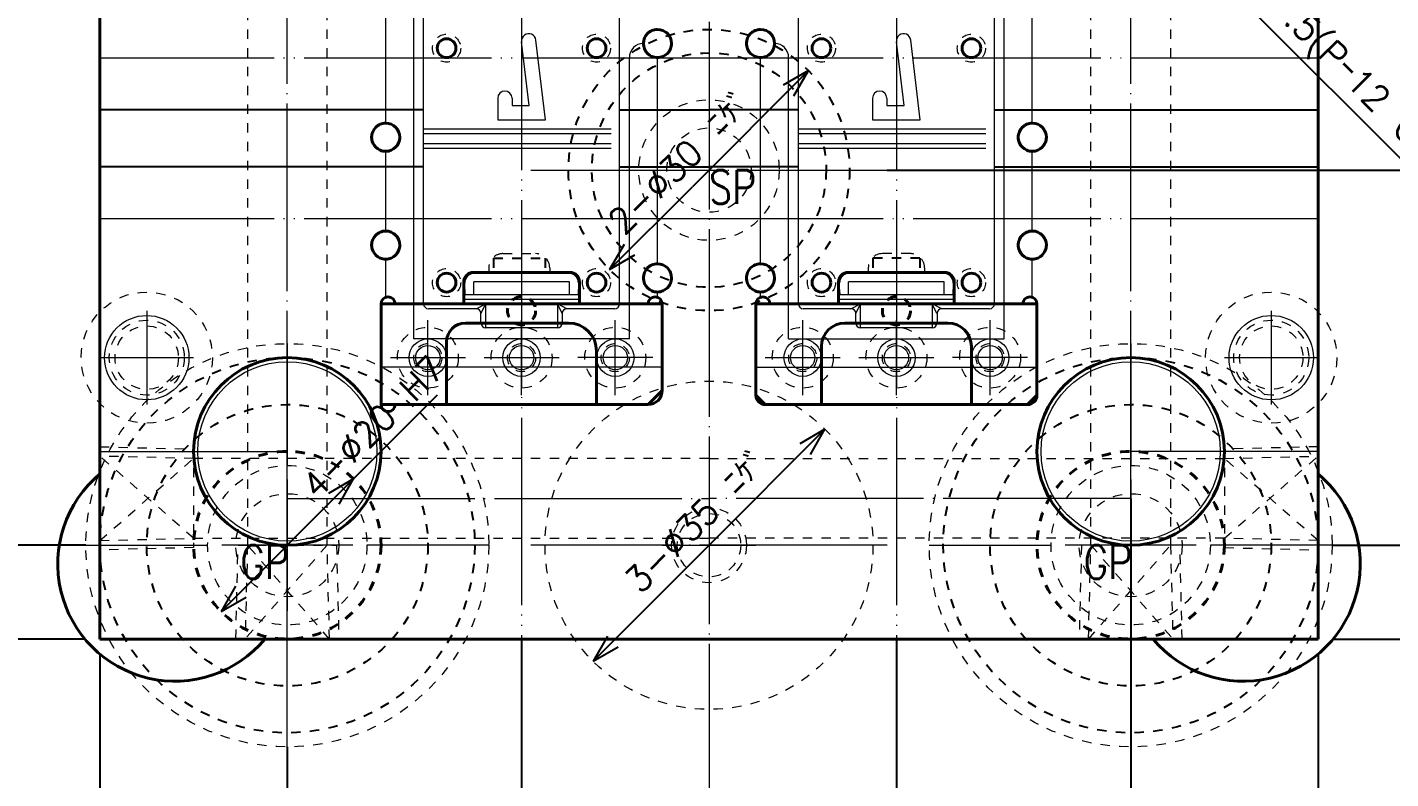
# Model space of a CAD drawing. Extents: x -178 to 604, y -587 to 345.
# Drawn here: x -72.8 to 72.8, y -124.9 to -44.8 of the extents above; entities that cross this region are included whole.
import ezdxf

# ---------------------------------------------------------------- set-up
doc = ezdxf.new("R2010")
doc.units = 0
doc.header["$MEASUREMENT"] = 0
for name, pattern in [('BORDER', [22, 20, -1, 0, -1]), ('DIVIDE', [23, 20, -1, 0, -1, 0, -1]), ('PHANTOM', [35, 30, -1, 1, -1, 1, -1]), ('STITCH', [2, 1, -1])]:
    doc.linetypes.add(name, pattern=pattern)
for name, color, linetype in [('1', 7, 'Continuous'), ('11', 7, 'Continuous'), ('12', 7, 'Continuous'), ('15', 7, 'Continuous'), ('25', 7, 'Continuous'), ('3', 7, 'Continuous'), ('4', 7, 'Continuous'), ('5', 7, 'Continuous'), ('7', 7, 'Continuous'), ('寸法線', 7, 'Continuous')]:
    doc.layers.add(name, color=color, linetype=linetype)
doc.styles.get("Standard").update_dxf_attribs({"font": 'txt', "bigfont": 'extfont'})
doc.dimstyles.new('VELDIM0', dxfattribs={"dimtxt": 2.69875, "dimasz": 3.000166, "dimexe": 0.5, "dimexo": 0.0625, "dimgap": 0.09, "dimtad": 0, "dimdec": 3, "dimdsep": 46, "dimtxsty": 'Standard', "dimcen": 0.09, "dimdle": 3, "dimadec": 0, "dimazin": 0, "dimtfac": 1, "dimtdec": 4, "dimtofl": 0, "dimtmove": 0, "dimatfit": 3, "dimfxl": 1, "dimtolj": 1, "dimtzin": 0, "dimarcsym": 0})
doc.dimstyles.new('VELDIM1', dxfattribs={"dimtxt": 2.69875, "dimasz": 3.000166, "dimexe": 0.5, "dimexo": 0.0625, "dimgap": 0.09, "dimtad": 0, "dimdec": 3, "dimdsep": 46, "dimtxsty": 'Standard', "dimcen": 0.09, "dimdle": 2, "dimadec": 0, "dimazin": 0, "dimtfac": 1, "dimtdec": 4, "dimtofl": 0, "dimtmove": 0, "dimatfit": 3, "dimfxl": 1, "dimtolj": 1, "dimtzin": 0, "dimarcsym": 0})
doc.dimstyles.new('VELDIM2', dxfattribs={"dimtxt": 2.69875, "dimasz": 3.000166, "dimexe": 1.25, "dimexo": 0.0625, "dimgap": 0.09, "dimtad": 0, "dimdec": 3, "dimdsep": 46, "dimtxsty": 'Standard', "dimcen": 0.09, "dimdle": 5, "dimadec": 0, "dimazin": 0, "dimtfac": 1, "dimtdec": 4, "dimtofl": 0, "dimtmove": 0, "dimatfit": 3, "dimfxl": 1, "dimtolj": 1, "dimtzin": 0, "dimarcsym": 0})

# ---------------------------------------------------------------- blocks, each defined once
blk = doc.blocks.new('*D244')
at = {"color": 0}
for p, q in [((12.37, -87.63), (0, -100)), ((12.37, -87.63), (9.68, -89.18)), ((10.82, -90.32), (12.37, -87.63)), ((-12.37, -112.37), (0, -100)), ((-10.82, -109.68), (-12.37, -112.37)), ((-12.37, -112.37), (-9.68, -110.82))]:
    blk.add_line(p, q, dxfattribs=at)
blk.add_text('3-%%c35 ﾆｹﾞ', height=2.6987, rotation=45, dxfattribs=at).set_placement((-7.33, -105.29))
blk = doc.blocks.new('CLUMP143')
at = {"layer": '11', "color": 5, "linetype": 'PHANTOM', "lineweight": 5}
for p, q in [((0, -95), (0, -105)), ((-5, -100), (5, -100))]:
    blk.add_line(p, q, dxfattribs=at)
at = {"layer": '11', "linetype": 'STITCH', "lineweight": 13}
blk.add_circle((0, -100), 4, dxfattribs=at)
at = {"layer": '11', "color": 5, "linetype": 'STITCH', "lineweight": 5}
blk.add_circle((0, -100), 3.38, dxfattribs=at)
blk = doc.blocks.new('CLUMP150')
at = {"layer": '11', "color": 5, "linetype": 'PHANTOM', "lineweight": 5}
for p, q in [((-20, -83), (-20, -77)), ((-23, -80), (-17, -80))]:
    blk.add_line(p, q, dxfattribs=at)
at = {"layer": '11', "color": 1, "linetype": 'STITCH', "lineweight": 13}
blk.add_circle((-20, -80), 1.5, dxfattribs=at)
at = {"layer": '11', "color": 5, "lineweight": 5}
blk.add_circle((-20, -80), 1.3, dxfattribs=at)
blk = doc.blocks.new('CLUMP151')
at = {"layer": '11', "color": 5, "linetype": 'PHANTOM', "lineweight": 5}
for p, q in [((-30, -83), (-30, -77)), ((-33, -80), (-27, -80))]:
    blk.add_line(p, q, dxfattribs=at)
at = {"layer": '11', "color": 1, "linetype": 'STITCH', "lineweight": 13}
blk.add_circle((-30, -80), 1.5, dxfattribs=at)
at = {"layer": '11', "color": 5, "lineweight": 5}
blk.add_circle((-30, -80), 1.3, dxfattribs=at)
blk = doc.blocks.new('CLUMP152')
at = {"layer": '11', "color": 5, "linetype": 'PHANTOM', "lineweight": 5}
for p, q in [((-10, -83), (-10, -77)), ((-7, -80), (-13, -80))]:
    blk.add_line(p, q, dxfattribs=at)
at = {"layer": '11', "color": 1, "linetype": 'STITCH', "lineweight": 13}
blk.add_circle((-10, -80), 1.5, dxfattribs=at)
at = {"layer": '11', "color": 5, "lineweight": 5}
blk.add_circle((-10, -80), 1.3, dxfattribs=at)
blk = doc.blocks.new('CLUMP153')
at = {"layer": '11', "color": 5, "linetype": 'PHANTOM', "lineweight": 5}
for p, q in [((-20, -84), (-20, -76)), ((-24, -80), (-16, -80))]:
    blk.add_line(p, q, dxfattribs=at)
at = {"layer": '11', "linetype": 'STITCH', "lineweight": 5}
blk.add_circle((-20, -80), 3.25, dxfattribs=at)
at = {"layer": '11', "color": 1, "lineweight": 13}
blk.add_circle((-20, -80), 2, dxfattribs=at)
blk = doc.blocks.new('CLUMP154')
at = {"layer": '11', "color": 5, "linetype": 'PHANTOM', "lineweight": 5}
for p, q in [((-30, -84), (-30, -76)), ((-34, -80), (-26, -80))]:
    blk.add_line(p, q, dxfattribs=at)
at = {"layer": '11', "linetype": 'STITCH', "lineweight": 5}
blk.add_circle((-30, -80), 3.25, dxfattribs=at)
at = {"layer": '11', "color": 1, "lineweight": 13}
blk.add_circle((-30, -80), 2, dxfattribs=at)
blk = doc.blocks.new('CLUMP155')
at = {"layer": '11', "color": 5, "linetype": 'PHANTOM', "lineweight": 5}
for p, q in [((-10, -84), (-10, -76)), ((-6, -80), (-14, -80))]:
    blk.add_line(p, q, dxfattribs=at)
at = {"layer": '11', "linetype": 'STITCH', "lineweight": 5}
blk.add_circle((-10, -80), 3.25, dxfattribs=at)
at = {"layer": '11', "color": 1, "lineweight": 13}
blk.add_circle((-10, -80), 2, dxfattribs=at)
blk = doc.blocks.new('*D258')
at = {"color": 0}
for p, q in [((-37.93, -92.93), (-28.98, -83.98)), ((-37.93, -92.93), (-52.07, -107.07)), ((-37.93, -92.93), (-40.62, -94.48)), ((-39.48, -95.62), (-37.93, -92.93)), ((-50.52, -104.38), (-52.07, -107.07)), ((-52.07, -107.07), (-49.38, -105.52))]:
    blk.add_line(p, q, dxfattribs=at)
blk.add_text('4-%%c20 H7', height=2.699, rotation=45, dxfattribs=at).set_placement((-41.8, -95.23))
blk = doc.blocks.new('CLUMP157')
at = {"layer": '12', "linetype": 'STITCH', "lineweight": 13}
for p, q in [((39.75, -100), (39.5, -110)), ((50.25, -100), (39.75, -100)), ((40.5, -110), (49.25, -100)), ((40.5, -110), (40.75, -100)), ((40.75, -100), (49.5, -110)), ((49.25, -100), (49.5, -110)), ((50.5, -110), (50.25, -100)), ((39.5, -110), (40.5, -110)), ((49.5, -110), (50.5, -110))]:
    blk.add_line(p, q, dxfattribs=at)
blk = doc.blocks.new('CLUMP156')
at = {"layer": '12', "linetype": 'STITCH', "lineweight": 13}
blk.add_blockref('CLUMP157', (0, 0), dxfattribs=at)
blk = doc.blocks.new('CLUMP158')
at = {"layer": '11', "color": 5, "linetype": 'PHANTOM', "lineweight": 5}
for p, q in [((20, -84), (20, -76)), ((16, -80), (24, -80))]:
    blk.add_line(p, q, dxfattribs=at)
at = {"layer": '11', "linetype": 'STITCH', "lineweight": 5}
blk.add_circle((20, -80), 3.25, dxfattribs=at)
at = {"layer": '11', "color": 1, "lineweight": 13}
blk.add_circle((20, -80), 2, dxfattribs=at)
blk = doc.blocks.new('CLUMP159')
at = {"layer": '11', "color": 5, "linetype": 'PHANTOM', "lineweight": 5}
for p, q in [((10, -84), (10, -76)), ((6, -80), (14, -80))]:
    blk.add_line(p, q, dxfattribs=at)
at = {"layer": '11', "linetype": 'STITCH', "lineweight": 5}
blk.add_circle((10, -80), 3.25, dxfattribs=at)
at = {"layer": '11', "color": 1, "lineweight": 13}
blk.add_circle((10, -80), 2, dxfattribs=at)
blk = doc.blocks.new('CLUMP160')
at = {"layer": '11', "color": 5, "linetype": 'PHANTOM', "lineweight": 5}
for p, q in [((30, -84), (30, -76)), ((34, -80), (26, -80))]:
    blk.add_line(p, q, dxfattribs=at)
at = {"layer": '11', "linetype": 'STITCH', "lineweight": 5}
blk.add_circle((30, -80), 3.25, dxfattribs=at)
at = {"layer": '11', "color": 1, "lineweight": 13}
blk.add_circle((30, -80), 2, dxfattribs=at)
blk = doc.blocks.new('CLUMP161')
at = {"layer": '11', "color": 5, "linetype": 'PHANTOM', "lineweight": 5}
for p, q in [((20, -83), (20, -77)), ((17, -80), (23, -80))]:
    blk.add_line(p, q, dxfattribs=at)
at = {"layer": '11', "color": 1, "linetype": 'STITCH', "lineweight": 13}
blk.add_circle((20, -80), 1.5, dxfattribs=at)
at = {"layer": '11', "color": 5, "lineweight": 5}
blk.add_circle((20, -80), 1.3, dxfattribs=at)
blk = doc.blocks.new('CLUMP162')
at = {"layer": '11', "color": 5, "linetype": 'PHANTOM', "lineweight": 5}
for p, q in [((10, -83), (10, -77)), ((7, -80), (13, -80))]:
    blk.add_line(p, q, dxfattribs=at)
at = {"layer": '11', "color": 1, "linetype": 'STITCH', "lineweight": 13}
blk.add_circle((10, -80), 1.5, dxfattribs=at)
at = {"layer": '11', "color": 5, "lineweight": 5}
blk.add_circle((10, -80), 1.3, dxfattribs=at)
blk = doc.blocks.new('CLUMP163')
at = {"layer": '11', "color": 5, "linetype": 'PHANTOM', "lineweight": 5}
for p, q in [((30, -83), (30, -77)), ((33, -80), (27, -80))]:
    blk.add_line(p, q, dxfattribs=at)
at = {"layer": '11', "color": 1, "linetype": 'STITCH', "lineweight": 13}
blk.add_circle((30, -80), 1.5, dxfattribs=at)
at = {"layer": '11', "color": 5, "lineweight": 5}
blk.add_circle((30, -80), 1.3, dxfattribs=at)
blk = doc.blocks.new('CLUMP278')
at = {"layer": '11', "linetype": 'STITCH', "lineweight": 5}
blk.add_circle((0, -60), 7.5, dxfattribs=at)
at = {"layer": '11', "linetype": 'STITCH', "lineweight": 13}
blk.add_circle((0, -60), 4.5, dxfattribs=at)
blk = doc.blocks.new('*D504')
at = {"color": 0}
for p, q in [((10.61, -49.39), (-1.77, -61.77)), ((10.61, -49.39), (7.92, -50.95)), ((9.05, -52.08), (10.61, -49.39)), ((-10.61, -70.61), (-1.77, -61.77)), ((-9.05, -67.92), (-10.61, -70.61)), ((-10.61, -70.61), (-7.92, -69.05))]:
    blk.add_line(p, q, dxfattribs=at)
blk.add_text('2-%%c30 ﾆｹﾞ', height=2.6987, rotation=45, dxfattribs=at).set_placement((-9.1, -67.06))
blk = doc.blocks.new('*D505')
at = {"color": 0}
for p, q in [((66.5, -100), (87.67, -100)), ((87.67, -100), (108.83, -100)), ((108.83, -100), (128.41, -100))]:
    blk.add_line(p, q, dxfattribs=at)
blk.add_text('100', height=2.699, dxfattribs=at).set_placement((130, -101.11))
blk = doc.blocks.new('*D506')
at = {"color": 0}
for p, q in [((66.6, -110), (87.74, -110)), ((87.74, -110), (108.87, -110)), ((108.87, -110), (128.41, -110))]:
    blk.add_line(p, q, dxfattribs=at)
blk.add_text('110', height=2.699, dxfattribs=at).set_placement((130, -109.72))
blk = doc.blocks.new('CLUMP279')
at = {"layer": '7', "lineweight": 13}
for p, q in [((-31.5, -26.5), (-20, -26.5)), ((31.5, -26.5), (20, -26.5)), ((-34.5, -55), (-34.5, -29.5)), ((-31.5, -74.27), (-31.5, -29.5)), ((-31.5, -29.5), (-20, -29.5)), ((31.5, -29.5), (20, -29.5)), ((31.5, -74.27), (31.5, -29.5)), ((34.5, -55), (34.5, -29.5)), ((-8.5, -74.27), (-8.5, -48)), ((-5.5, -70), (-5.5, -48)), ((5.5, -70), (5.5, -48)), ((8.5, -74.27), (8.5, -48)), ((-34.5, -66.5), (-34.5, -58)), ((34.5, -66.5), (34.5, -58)), ((-34.5, -73.56), (-34.5, -69.5)), ((34.5, -73.56), (34.5, -69.5)), ((-5.5, -73.56), (-5.5, -73)), ((5.5, -73.56), (5.5, -73)), ((-31.5, -78), (-31.5, -74.27)), ((-8.5, -78), (-8.5, -74.27)), ((8.5, -78), (8.5, -74.27)), ((31.5, -78), (31.5, -74.27)), ((-8.5, -78), (-31.5, -78)), ((8.5, -78), (31.5, -78)), ((-5, -81), (-35, -81)), ((5, -81), (35, -81))]:
    blk.add_line(p, q, dxfattribs=at)
for centre, radius, start, end in [((-31.5, -29.5), 3, 90, 180), ((-20, -28), 1.5, 270, 90), ((20, -28), 1.5, 90, 270), ((31.5, -29.5), 3, 0, 90), ((-7, -48), 1.5, 90, 180), ((7, -48), 1.5, 360, 90)]:
    blk.add_arc(centre, radius, start, end, dxfattribs=at)
blk = doc.blocks.new('*D511')
at = {"color": 0}
for p, q in [((-108.87, -110), (-128.41, -110)), ((-87.74, -110), (-108.87, -110)), ((-66.6, -110), (-87.74, -110))]:
    blk.add_line(p, q, dxfattribs=at)
blk.add_text('110', height=2.699, dxfattribs=at).set_placement((-143.27, -109.72))
blk = doc.blocks.new('*D512')
at = {"color": 0}
for p, q in [((-108.83, -100), (-128.41, -100)), ((-87.67, -100), (-108.83, -100)), ((-66.5, -100), (-87.67, -100))]:
    blk.add_line(p, q, dxfattribs=at)
blk.add_text('100', height=2.699, dxfattribs=at).set_placement((-134.82, -101.11))
blk = doc.blocks.new('*D517')
at = {"color": 0}
for p, q in [((-45, -121.5), (-45, -141)), ((-45, -141), (-45, -160.5)), ((-45, -160.5), (-45, -178.41))]:
    blk.add_line(p, q, dxfattribs=at)
blk.add_text('45', height=2.699, rotation=90, dxfattribs=at).set_placement((-43.89, -183.07))
blk = doc.blocks.new('CLUMP318')
at = {"layer": '11', "color": 5, "linetype": 'PHANTOM', "lineweight": 5}
for p, q in [((45, -93), (45, -107)), ((52, -100), (38, -100))]:
    blk.add_line(p, q, dxfattribs=at)
at = {"layer": '11', "linetype": 'STITCH', "lineweight": 5}
blk.add_circle((45, -100), 8.5, dxfattribs=at)
at = {"layer": '11', "linetype": 'STITCH', "lineweight": 13}
blk.add_circle((45, -100), 5.5, dxfattribs=at)
blk = doc.blocks.new('*D595')
at = {"color": 0}
for p, q in [((19, -60), (56, -60)), ((56, -60), (93, -60)), ((93, -60), (128.41, -60))]:
    blk.add_line(p, q, dxfattribs=at)
blk.add_text('60', height=2.699, dxfattribs=at).set_placement((130, -61.11))
blk = doc.blocks.new('*D608')
at = {"color": 0}
for p, q in [((50.83, -35.83), (76.82, -61.82)), ((53.52, -37.39), (50.83, -35.83)), ((50.83, -35.83), (52.39, -38.52))]:
    blk.add_line(p, q, dxfattribs=at)
blk.add_text('4-%%c16.5(Pｰ12 Oﾘﾝｸﾞ)', height=2.6987, rotation=315, dxfattribs=at).set_placement((52.56, -35.52))
blk = doc.blocks.new('CLUMP328')
at = {"layer": '11', "color": 5, "linetype": 'PHANTOM', "lineweight": 5}
for p, q in [((60, -75), (60, -85)), ((55, -80), (65, -80))]:
    blk.add_line(p, q, dxfattribs=at)
at = {"layer": '11', "linetype": 'STITCH', "lineweight": 13}
blk.add_circle((60, -80), 4, dxfattribs=at)
at = {"layer": '11', "color": 5, "linetype": 'STITCH', "lineweight": 5}
blk.add_circle((60, -80), 3.38, dxfattribs=at)
blk = doc.blocks.new('CLUMP329')
at = {"layer": '11', "linetype": 'STITCH', "lineweight": 5}
blk.add_circle((60, -80), 7, dxfattribs=at)
at = {"layer": '11', "lineweight": 13}
blk.add_circle((60, -80), 4.5, dxfattribs=at)
blk = doc.blocks.new('CLUMP331')
at = {"layer": '12', "linetype": 'STITCH', "lineweight": 13}
for p, q in [((65, -89.5), (55, -89.75)), ((55, -89.75), (55, -100.25)), ((65, -90.5), (65, -89.5)), ((55, -99.25), (65, -90.5)), ((55, -90.75), (65, -90.5)), ((65, -99.5), (55, -90.75)), ((65, -99.5), (55, -99.25)), ((55, -100.25), (65, -100.5)), ((65, -100.5), (65, -99.5))]:
    blk.add_line(p, q, dxfattribs=at)
blk = doc.blocks.new('CLUMP330')
at = {"layer": '12', "linetype": 'STITCH', "lineweight": 13}
blk.add_blockref('CLUMP331', (0, 0), dxfattribs=at)
blk = doc.blocks.new('CLUMP367')
at = {"layer": '4', "color": 4, "linetype": 'DIVIDE', "lineweight": 5}
for p, q in [((-24.33, 76.31), (-15.66, 76.31)), ((-23.82, 74.27), (-23.82, 76.82)), ((-16.17, 76.82), (-16.17, 74.27)), ((15.67, 76.31), (24.34, 76.31)), ((16.18, 74.27), (16.18, 76.82)), ((23.83, 76.82), (23.83, 74.27)), ((-30.45, 74.27), (-23.82, 74.27)), ((-24.84, 74.78), (-23.82, 74.27)), ((-24.33, 75.29), (-23.82, 74.27)), ((-15.66, 75.29), (-16.17, 74.27)), ((-15.15, 74.78), (-16.17, 74.27)), ((-16.17, 74.27), (-9.54, 74.27)), ((9.54, 74.27), (16.18, 74.27)), ((15.16, 74.78), (16.18, 74.27)), ((15.67, 75.29), (16.18, 74.27)), ((24.34, 75.29), (23.83, 74.27)), ((24.85, 74.78), (23.83, 74.27)), ((23.83, 74.27), (30.45, 74.27)), ((-13.83, 73.76), (-26.17, 73.76)), ((26.17, 73.76), (13.83, 73.76)), ((-26.17, 71.92), (-26.06, 72.03)), ((-13.94, 72.03), (-13.83, 71.92)), ((13.83, 71.92), (13.94, 72.03)), ((26.06, 72.03), (26.17, 71.92)), ((-25.15, 70.91), (-25.05, 71.01)), ((-14.95, 71.01), (-14.85, 70.91)), ((14.85, 70.91), (14.95, 71.01)), ((25.05, 71.01), (25.15, 70.91)), ((-9.54, 57.66), (-30.45, 57.66)), ((-9.54, 57.15), (-30.45, 57.15)), ((30.45, 57.66), (9.54, 57.66)), ((30.45, 57.15), (9.54, 57.15)), ((-9.54, 56.1), (-30.45, 56.1)), ((-9.54, 55.59), (-30.45, 55.59)), ((30.45, 56.1), (9.54, 56.1)), ((30.45, 55.59), (9.54, 55.59)), ((-9.54, 43.57), (-30.45, 43.57)), ((-14.34, 42.24), (-25.66, 42.24)), ((30.45, 43.57), (9.54, 43.57)), ((25.66, 42.24), (14.34, 42.24)), ((-29.97, 30.82), (-29.97, 42.06)), ((-29.97, 42.06), (-26.53, 42.06)), ((-28.95, 32.24), (-28.95, 41.04)), ((-28.95, 41.04), (-26.53, 41.04)), ((-13.47, 42.06), (-10.03, 42.06)), ((-13.47, 41.04), (-11.05, 41.04)), ((10.03, 30.82), (10.03, 42.06)), ((10.03, 42.06), (13.47, 42.06)), ((11.05, 32.24), (11.05, 41.04)), ((11.05, 41.04), (13.47, 41.04)), ((26.53, 42.06), (29.97, 42.06)), ((26.53, 41.04), (28.95, 41.04)), ((-25.66, 39.32), (-26.53, 39.32)), ((-13.47, 39.32), (-14.34, 39.32)), ((14.34, 39.32), (13.47, 39.32)), ((26.53, 39.32), (25.66, 39.32)), ((-24.69, 37.97), (-26.53, 37.97)), ((-13.47, 37.97), (-15.31, 37.97)), ((15.31, 37.97), (13.47, 37.97)), ((26.53, 37.97), (24.69, 37.97)), ((-26.12, 37.53), (-26.12, 37.59)), ((-13.88, 37.53), (-13.88, 37.59)), ((13.88, 37.53), (13.88, 37.59)), ((26.12, 37.53), (26.12, 37.59)), ((-13.47, 35.76), (-26.53, 35.76)), ((-26.12, 36.13), (-26.12, 36.2)), ((-16.19, 35.95), (-23.81, 35.95)), ((-13.88, 36.13), (-13.88, 36.2)), ((26.53, 35.76), (13.47, 35.76)), ((13.88, 36.13), (13.88, 36.2)), ((23.81, 35.95), (16.19, 35.95)), ((26.12, 36.13), (26.12, 36.2)), ((-13.47, 34.4), (-26.53, 34.4)), ((-24.08, 33.37), (-24.07, 33.57)), ((-24.07, 33.57), (-24.06, 33.63)), ((-24.06, 33.63), (-24.05, 33.7)), ((-24.05, 33.74), (-24.04, 33.75)), ((-24.05, 33.73), (-24.05, 33.74)), ((-24.05, 33.7), (-24.05, 33.73)), ((-23.67, 34.37), (-23.66, 34.38)), ((-23.66, 34.38), (-23.63, 34.38)), ((-23.63, 34.38), (-23.62, 34.39)), ((-23.62, 34.39), (-23.57, 34.39)), ((26.53, 34.4), (13.47, 34.4)), ((15.92, 33.37), (15.93, 33.57)), ((15.93, 33.57), (15.94, 33.63)), ((15.94, 33.63), (15.95, 33.7)), ((15.95, 33.74), (15.96, 33.75)), ((15.95, 33.73), (15.95, 33.74)), ((15.95, 33.7), (15.95, 33.73)), ((16.33, 34.37), (16.34, 34.38)), ((16.34, 34.38), (16.37, 34.38)), ((16.37, 34.38), (16.38, 34.39)), ((16.38, 34.39), (16.43, 34.39)), ((-26.54, 32.33), (-28.95, 32.33)), ((-24.59, 33.37), (-24.08, 33.37)), ((-24.08, 33.37), (-24.08, 30.82)), ((-15.41, 33.37), (-24.08, 33.37)), ((-15.92, 30.82), (-15.92, 33.37)), ((-11.05, 32.33), (-13.46, 32.33)), ((13.46, 32.33), (11.05, 32.33)), ((15.41, 33.37), (15.92, 33.37)), ((24.59, 33.37), (15.92, 33.37)), ((15.92, 33.37), (15.92, 30.82)), ((24.08, 30.82), (24.08, 33.37)), ((28.95, 32.33), (26.54, 32.33)), ((-24.08, -30.82), (-24.08, -33.37)), ((-15.92, -33.37), (-15.92, -30.82)), ((-10.03, -30.82), (-10.03, -42.06)), ((15.92, -30.82), (15.92, -33.37)), ((24.08, -33.37), (24.08, -30.82)), ((29.97, -30.82), (29.97, -42.06)), ((-28.95, -32.33), (-26.54, -32.33)), ((-24.59, -33.37), (-15.92, -33.37)), ((-15.92, -33.37), (-15.93, -33.57)), ((-15.41, -33.37), (-15.92, -33.37)), ((-13.46, -32.33), (-11.05, -32.33)), ((-11.05, -32.24), (-11.05, -41.04)), ((11.05, -32.33), (13.46, -32.33)), ((15.41, -33.37), (24.08, -33.37)), ((24.08, -33.37), (24.07, -33.57)), ((24.59, -33.37), (24.08, -33.37)), ((26.54, -32.33), (28.95, -32.33)), ((28.95, -32.24), (28.95, -41.04)), ((-26.53, -34.4), (-13.47, -34.4)), ((-16.38, -34.39), (-16.43, -34.39)), ((-16.37, -34.38), (-16.38, -34.39)), ((-16.34, -34.38), (-16.37, -34.38)), ((-16.33, -34.37), (-16.34, -34.38)), ((-15.95, -33.74), (-15.96, -33.75)), ((-15.94, -33.63), (-15.95, -33.7)), ((-15.95, -33.7), (-15.95, -33.73)), ((-15.95, -33.73), (-15.95, -33.74)), ((-15.93, -33.57), (-15.94, -33.63)), ((13.47, -34.4), (26.53, -34.4)), ((23.62, -34.39), (23.57, -34.39)), ((23.63, -34.38), (23.62, -34.39)), ((23.66, -34.38), (23.63, -34.38)), ((23.67, -34.37), (23.66, -34.38)), ((24.05, -33.74), (24.04, -33.75)), ((24.06, -33.63), (24.05, -33.7)), ((24.05, -33.7), (24.05, -33.73)), ((24.05, -33.73), (24.05, -33.74)), ((24.07, -33.57), (24.06, -33.63)), ((-26.53, -35.76), (-13.47, -35.76)), ((-26.12, -36.13), (-26.12, -36.2)), ((-23.81, -35.95), (-16.19, -35.95)), ((-13.88, -36.13), (-13.88, -36.2)), ((13.47, -35.76), (26.53, -35.76)), ((13.88, -36.13), (13.88, -36.2)), ((16.19, -35.95), (23.81, -35.95)), ((26.12, -36.13), (26.12, -36.2)), ((-26.12, -37.53), (-26.12, -37.59)), ((-13.88, -37.53), (-13.88, -37.59)), ((13.88, -37.53), (13.88, -37.59)), ((26.12, -37.53), (26.12, -37.59)), ((-26.53, -37.97), (-24.69, -37.97)), ((-15.31, -37.97), (-13.47, -37.97)), ((13.47, -37.97), (15.31, -37.97)), ((24.69, -37.97), (26.53, -37.97)), ((-26.53, -39.32), (-25.66, -39.32)), ((-14.34, -39.32), (-13.47, -39.32)), ((13.47, -39.32), (14.34, -39.32)), ((25.66, -39.32), (26.53, -39.32)), ((-26.53, -42.06), (-29.97, -42.06)), ((-26.53, -41.04), (-28.95, -41.04)), ((-11.05, -41.04), (-13.47, -41.04)), ((-10.03, -42.06), (-13.47, -42.06)), ((13.47, -42.06), (10.03, -42.06)), ((13.47, -41.04), (11.05, -41.04)), ((28.95, -41.04), (26.53, -41.04)), ((29.97, -42.06), (26.53, -42.06)), ((-30.45, -43.57), (-9.54, -43.57)), ((-25.66, -42.24), (-14.34, -42.24)), ((9.54, -43.57), (30.45, -43.57)), ((14.34, -42.24), (25.66, -42.24)), ((-30.45, -55.59), (-9.54, -55.59)), ((-30.45, -56.1), (-9.54, -56.1)), ((9.54, -55.59), (30.45, -55.59)), ((9.54, -56.1), (30.45, -56.1)), ((-30.45, -57.15), (-9.54, -57.15)), ((-30.45, -57.66), (-9.54, -57.66)), ((9.54, -57.15), (30.45, -57.15)), ((9.54, -57.66), (30.45, -57.66)), ((-25.05, -71.01), (-25.15, -70.91)), ((-14.85, -70.91), (-14.95, -71.01)), ((14.95, -71.01), (14.85, -70.91)), ((25.15, -70.91), (25.05, -71.01)), ((-26.06, -72.03), (-26.17, -71.92)), ((-13.83, -71.92), (-13.94, -72.03)), ((13.94, -72.03), (13.83, -71.92)), ((26.17, -71.92), (26.06, -72.03)), ((-26.17, -73.76), (-13.83, -73.76)), ((13.83, -73.76), (26.17, -73.76)), ((-23.83, -74.27), (-30.45, -74.27)), ((-24.85, -74.78), (-23.83, -74.27)), ((-24.34, -75.29), (-23.83, -74.27)), ((-23.83, -76.82), (-23.83, -74.27)), ((-15.16, -74.78), (-16.18, -74.27)), ((-9.54, -74.27), (-16.18, -74.27)), ((-15.67, -75.29), (-16.18, -74.27)), ((-16.18, -74.27), (-16.18, -76.82)), ((16.17, -74.27), (9.54, -74.27)), ((15.15, -74.78), (16.17, -74.27)), ((15.66, -75.29), (16.17, -74.27)), ((16.17, -76.82), (16.17, -74.27)), ((24.33, -75.29), (23.82, -74.27)), ((30.45, -74.27), (23.82, -74.27)), ((23.82, -74.27), (23.82, -76.82)), ((24.84, -74.78), (23.82, -74.27)), ((-15.67, -76.31), (-24.34, -76.31)), ((24.33, -76.31), (15.66, -76.31))]:
    blk.add_line(p, q, dxfattribs=at)
for centre, radius, start, end in [((-22.41, 33.42), 1.66, 160.9458, 168.8169), ((-23.06, 33.65), 0.981, 147.6505, 160.9458), ((-23.28, 33.79), 0.718, 135.7313, 147.6505), ((-23.54, 34.03), 0.361, 112.2962, 135.7313), ((-16.43, 34.12), 0.273, 56.0862, 90), ((-16.57, 33.9), 0.532, 38.316, 56.0862), ((-16.93, 33.62), 0.979, 11.8396, 38.316), ((-18.14, 33.37), 2.22, 0, 11.8396), ((17.59, 33.42), 1.66, 160.9458, 168.8169), ((16.94, 33.65), 0.981, 147.6505, 160.9458), ((16.72, 33.79), 0.718, 135.7313, 147.6505), ((16.46, 34.03), 0.361, 112.2962, 135.7313), ((23.57, 34.12), 0.273, 56.0862, 90), ((23.43, 33.9), 0.532, 38.316, 56.0862), ((23.07, 33.62), 0.979, 11.8396, 38.316), ((21.86, 33.37), 2.22, 0, 11.8396), ((-21.86, -33.37), 2.22, 180, 191.8396), ((18.14, -33.37), 2.22, 180, 191.8396), ((-23.07, -33.62), 0.979, 191.8396, 218.316), ((-23.43, -33.9), 0.532, 218.316, 236.0862), ((-23.57, -34.12), 0.273, 236.0862, 270), ((-16.46, -34.03), 0.361, 292.2962, 315.7313), ((-16.72, -33.79), 0.718, 315.7313, 327.6505), ((-16.94, -33.65), 0.981, 327.6505, 340.9458), ((-17.59, -33.42), 1.66, 340.9458, 348.8169), ((16.93, -33.62), 0.979, 191.8396, 218.316), ((16.57, -33.9), 0.532, 218.316, 236.0862), ((16.43, -34.12), 0.273, 236.0862, 270), ((23.54, -34.03), 0.361, 292.2962, 315.7313), ((23.28, -33.79), 0.718, 315.7313, 327.6505), ((23.06, -33.65), 0.981, 327.6505, 340.9458), ((22.41, -33.42), 1.66, 340.9458, 348.8169)]:
    blk.add_arc(centre, radius, start, end, dxfattribs=at)
blk = doc.blocks.new('CLUMP433')
at = {"layer": '12', "linetype": 'STITCH', "lineweight": 13}
for p, q in [((-50.5, -110), (-50.25, -100)), ((-50.25, -100), (-39.75, -100)), ((-40.75, -100), (-49.5, -110)), ((-49.25, -100), (-49.5, -110)), ((-40.5, -110), (-49.25, -100)), ((-40.5, -110), (-40.75, -100)), ((-39.75, -100), (-39.5, -110)), ((-49.5, -110), (-50.5, -110)), ((-39.5, -110), (-40.5, -110))]:
    blk.add_line(p, q, dxfattribs=at)
blk = doc.blocks.new('CLUMP432')
at = {"layer": '12', "linetype": 'STITCH', "lineweight": 13}
blk.add_blockref('CLUMP433', (0, 0), dxfattribs=at)
blk = doc.blocks.new('CLUMP434')
at = {"layer": '11', "color": 5, "linetype": 'PHANTOM', "lineweight": 5}
for p, q in [((-45, -93), (-45, -107)), ((-38, -100), (-52, -100))]:
    blk.add_line(p, q, dxfattribs=at)
at = {"layer": '11', "linetype": 'STITCH', "lineweight": 5}
blk.add_circle((-45, -100), 8.5, dxfattribs=at)
at = {"layer": '11', "linetype": 'STITCH', "lineweight": 13}
blk.add_circle((-45, -100), 5.5, dxfattribs=at)
blk = doc.blocks.new('CLUMP437')
at = {"layer": '11', "linetype": 'STITCH', "lineweight": 5}
blk.add_circle((-60, -80), 7, dxfattribs=at)
at = {"layer": '11', "lineweight": 13}
blk.add_circle((-60, -80), 4.5, dxfattribs=at)
blk = doc.blocks.new('CLUMP438')
at = {"layer": '11', "color": 5, "linetype": 'PHANTOM', "lineweight": 5}
for p, q in [((-60, -75), (-60, -85)), ((-65, -80), (-55, -80))]:
    blk.add_line(p, q, dxfattribs=at)
at = {"layer": '11', "linetype": 'STITCH', "lineweight": 13}
blk.add_circle((-60, -80), 4, dxfattribs=at)
at = {"layer": '11', "color": 5, "linetype": 'STITCH', "lineweight": 5}
blk.add_circle((-60, -80), 3.38, dxfattribs=at)
blk = doc.blocks.new('CLUMP440')
at = {"layer": '12', "linetype": 'STITCH', "lineweight": 13}
for p, q in [((-65, -90.5), (-65, -89.5)), ((-65, -89.5), (-55, -89.75)), ((-55, -89.75), (-55, -100.25)), ((-55, -99.25), (-65, -90.5)), ((-55, -90.75), (-65, -90.5)), ((-65, -99.5), (-55, -90.75)), ((-65, -99.5), (-55, -99.25)), ((-65, -100.5), (-65, -99.5)), ((-55, -100.25), (-65, -100.5))]:
    blk.add_line(p, q, dxfattribs=at)
blk = doc.blocks.new('CLUMP439')
at = {"layer": '12', "linetype": 'STITCH', "lineweight": 13}
blk.add_blockref('CLUMP440', (0, 0), dxfattribs=at)
blk = doc.blocks.new('CLUMP467')
at = {"layer": '25', "color": 5, "linetype": 'BORDER', "lineweight": 5}
for p, q in [((-45, -78.5), (-45, -91.5)), ((-66.5, -100), (-53.5, -100)), ((-23.5, -100), (-36.5, -100)), ((-45, -121.5), (-45, -108.5))]:
    blk.add_line(p, q, dxfattribs=at)
blk = doc.blocks.new('*D862')
at = {"color": 0}
for p, q in [((20, -110), (20, -133.33)), ((20, -133.33), (20, -156.67)), ((20, -156.67), (20, -178.41))]:
    blk.add_line(p, q, dxfattribs=at)
blk.add_text('製品基準 20', height=2.699, rotation=90, dxfattribs=at).set_placement((20.97, -198.78))
blk = doc.blocks.new('*D863')
at = {"color": 0}
for p, q in [((45, -95), (45, -123.33)), ((45, -123.33), (45, -151.67)), ((45, -151.67), (45, -178.41))]:
    blk.add_line(p, q, dxfattribs=at)
blk.add_text('45', height=2.699, rotation=90, dxfattribs=at).set_placement((46.11, -183.07))
blk = doc.blocks.new('*D864')
at = {"color": 0}
for p, q in [((100, -115.5), (100, -137)), ((100, -137), (100, -158.5)), ((100, -158.5), (100, -178.41))]:
    blk.add_line(p, q, dxfattribs=at)
blk.add_text('100', height=2.699, rotation=90, dxfattribs=at).set_placement((101.11, -184.82))
blk = doc.blocks.new('*D866')
at = {"color": 0}
for p, q in [((5, -140), (46.67, -140)), ((46.67, -140), (88.33, -140)), ((88.33, -140), (128.41, -140))]:
    blk.add_line(p, q, dxfattribs=at)
blk.add_text('140', height=2.699, dxfattribs=at).set_placement((130, -141.11))
blk = doc.blocks.new('*D867')
at = {"color": 0}
for p, q in [((63.5, -149), (85.67, -149)), ((85.67, -149), (107.83, -149)), ((107.83, -149), (128.41, -149))]:
    blk.add_line(p, q, dxfattribs=at)
blk.add_text('149', height=2.699, dxfattribs=at).set_placement((130, -150.11))
blk = doc.blocks.new('*D870')
at = {"color": 0}
for p, q in [((65, -111.6), (65, -134.4)), ((65, -134.4), (65, -157.2)), ((65, -157.2), (65, -178.41))]:
    blk.add_line(p, q, dxfattribs=at)
blk.add_text('65', height=2.699, rotation=90, dxfattribs=at).set_placement((64.72, -191.52))
blk = doc.blocks.new('CLUMP470')
at = {"layer": '25', "color": 5, "linetype": 'BORDER', "lineweight": 5}
for p, q in [((45, -78.5), (45, -91.5)), ((23.5, -100), (36.5, -100)), ((66.5, -100), (53.5, -100)), ((45, -121.5), (45, -108.5))]:
    blk.add_line(p, q, dxfattribs=at)
blk = doc.blocks.new('*D877')
at = {"color": 0}
for p, q in [((-20, -110), (-20, -133.33)), ((-20, -133.33), (-20, -156.67)), ((-20, -156.67), (-20, -178.41))]:
    blk.add_line(p, q, dxfattribs=at)
blk.add_text('製品基準 20', height=2.699, rotation=90, dxfattribs=at).set_placement((-19.03, -198.78))
blk = doc.blocks.new('*D879')
at = {"color": 0}
for p, q in [((-107.83, -149), (-128.41, -149)), ((-85.67, -149), (-107.83, -149)), ((-63.5, -149), (-85.67, -149))]:
    blk.add_line(p, q, dxfattribs=at)
blk.add_text('149', height=2.699, dxfattribs=at).set_placement((-134.82, -150.11))
blk = doc.blocks.new('*D880')
at = {"color": 0}
for p, q in [((-65, -111.6), (-65, -134.4)), ((-65, -134.4), (-65, -157.2)), ((-65, -157.2), (-65, -178.41))]:
    blk.add_line(p, q, dxfattribs=at)
blk.add_text('65', height=2.699, rotation=90, dxfattribs=at).set_placement((-65.28, -191.52))
blk = doc.blocks.new('*D881')
at = {"color": 0}
for p, q in [((-100, -115.5), (-100, -137)), ((-100, -137), (-100, -158.5)), ((-100, -158.5), (-100, -178.41))]:
    blk.add_line(p, q, dxfattribs=at)
blk.add_text('100', height=2.699, rotation=90, dxfattribs=at).set_placement((-98.89, -184.82))

msp = doc.modelspace()

# ---------------------------------------------------------------- linework, layer by layer
at = {"layer": '1', "color": 1, "linetype": 'DIVIDE', "lineweight": 13}
for p, q in [((-20, -40), (-20, -110)), ((20, -40), (20, -110))]:
    msp.add_line(p, q, dxfattribs=at)
at = {"layer": '11', "color": 3, "linetype": 'STITCH', "lineweight": 25}
msp.add_circle((0, -60), 12.5, dxfattribs=at)
at = {"layer": '11', "linetype": 'STITCH', "lineweight": 13}
for centre in [(-45, -100), (45, -100)]:
    msp.add_circle(centre, 21.5, dxfattribs=at)
at = {"layer": '11', "linetype": 'STITCH', "lineweight": 25}
for centre, radius in [((-45, -100), 20), ((45, -100), 20), ((-45, -100), 15), ((45, -100), 15)]:
    msp.add_circle(centre, radius, dxfattribs=at)
at = {"layer": '12', "linetype": 'STITCH', "lineweight": 13}
for p, q in [((-49.25, -11), (-49.25, -100)), ((-40.75, -100), (-40.75, -11)), ((40.75, -100), (40.75, -27)), ((49.25, -27), (49.25, -100)), ((0, -90.75), (-55, -90.75)), ((0, -90.75), (55, -90.75)), ((-55, -99.25), (0, -99.25)), ((55, -99.25), (0, -99.25))]:
    msp.add_line(p, q, dxfattribs=at)
at = {"layer": '12', "color": 5, "linetype": 'BORDER', "lineweight": 5}
for p, q in [((-45, -95), (-45, -14)), ((45, -95), (45, -35)), ((-45, -95), (0, -95)), ((45, -95), (0, -95))]:
    msp.add_line(p, q, dxfattribs=at)
at = {"layer": '15', "color": 3, "lineweight": 40}
for centre in [(-28, -47), (-12, -47), (12, -47), (28, -47), (-28, -72), (-12, -72), (12, -72), (28, -72)]:
    msp.add_circle(centre, 1, dxfattribs=at)
at = {"layer": '25', "color": 5, "linetype": 'BORDER', "lineweight": 5}
for p, q in [((0, 0), (0, -175)), ((-19, -60), (19, -60)), ((19, -100), (-19, -100))]:
    msp.add_line(p, q, dxfattribs=at)
at = {"layer": '25', "color": 3, "linetype": 'STITCH', "lineweight": 25}
msp.add_circle((0, -60), 15, dxfattribs=at)
at = {"layer": '25', "linetype": 'STITCH', "lineweight": 40}
for centre, radius in [((-5.5, -46.5), 1.5), ((5.5, -46.5), 1.5), ((-34.5, -56.5), 1.5), ((34.5, -56.5), 1.5), ((-34.5, -68), 1.5), ((34.5, -68), 1.5), ((-5.5, -71.5), 1.5), ((5.5, -71.5), 1.5), ((-20, -75), 1.5), ((20, -75), 1.5), ((-45, -100), 10), ((45, -100), 10)]:
    msp.add_circle(centre, radius, dxfattribs=at)
at = {"layer": '25', "color": 3, "linetype": 'STITCH', "lineweight": 13}
for centre in [(-28, -47), (-12, -47), (12, -47), (28, -47), (-28, -72), (-12, -72), (12, -72), (28, -72)]:
    msp.add_circle(centre, 1.5, dxfattribs=at)
at = {"layer": '25', "color": 1, "linetype": 'STITCH', "lineweight": 5}
msp.add_circle((0, -100), 17.5, dxfattribs=at)
at = {"layer": '25', "lineweight": 40}
for centre, start, end in [((-57, -102), 129.791819, 320.208181), ((57, -102), 219.791819, 50.208181)]:
    msp.add_arc(centre, 12.5, start, end, dxfattribs=at)
at = {"layer": '3', "lineweight": 13}
for p, q in [((-30.455, -74.272), (-30.455, -31.33)), ((-9.545, -74.272), (-9.545, -31.33)), ((9.545, -74.272), (9.545, -31.33)), ((30.455, -74.272), (30.455, -31.33)), ((-19.176, -53.1074), (-19.9949, -46.314)), ((-17.4504, -54.6374), (-18.4759, -46.1309)), ((20.824, -53.1074), (20.0051, -46.314)), ((22.5496, -54.6374), (21.5241, -46.1309)), ((-22.5505, -52.3424), (-22.5505, -54.6374)), ((-21.0205, -52.3424), (-21.0205, -53.1074)), ((17.4495, -52.3424), (17.4495, -54.6374)), ((18.9795, -52.3424), (18.9795, -53.1074)), ((-21.0205, -53.1074), (-19.176, -53.1074)), ((18.9795, -53.1074), (20.824, -53.1074)), ((-22.5505, -54.6374), (-17.4505, -54.6374)), ((17.4495, -54.6374), (22.5495, -54.6374)), ((-14.8475, -70.906), (-25.1525, -70.906)), ((-14.9544, -71.0129), (-25.0456, -71.0129)), ((25.1525, -70.906), (14.8475, -70.906)), ((25.0456, -71.0129), (14.9544, -71.0129)), ((-26.1711, -73.762), (-26.1711, -71.9246)), ((-26.0642, -72.742), (-26.0642, -72.0315)), ((-25.1, -73.252), (-25.1, -71.926)), ((-14.9, -71.926), (-25.1, -71.926)), ((-14.9, -73.252), (-14.9, -71.926)), ((-13.9358, -72.0315), (-13.9358, -72.742)), ((-13.8289, -71.9246), (-13.8289, -73.762)), ((13.8289, -73.762), (13.8289, -71.9246)), ((13.9358, -72.742), (13.9358, -72.0315)), ((14.9, -73.252), (14.9, -71.926)), ((25.1, -71.926), (14.9, -71.926)), ((25.1, -73.252), (25.1, -71.926)), ((26.0642, -72.0315), (26.0642, -72.742)), ((26.1711, -71.9246), (26.1711, -73.762)), ((-26.1443, -73.252), (-13.8557, -73.252)), ((13.8557, -73.252), (26.1443, -73.252)), ((-24.8451, -74.782), (-29.945, -74.782)), ((-24.3351, -76.312), (-24.3351, -75.292)), ((-15.6651, -75.292), (-15.6651, -76.312)), ((-10.055, -74.782), (-15.1551, -74.782)), ((15.1549, -74.782), (10.055, -74.782)), ((15.6649, -76.312), (15.6649, -75.292)), ((24.3349, -75.292), (24.3349, -76.312)), ((29.945, -74.782), (24.8449, -74.782)), ((-16.1751, -76.822), (-23.8251, -76.822)), ((23.8249, -76.822), (16.1749, -76.822))]:
    msp.add_line(p, q, dxfattribs=at)
for centre, radius, start, end in [((-19.2355, -46.2224), 0.765, 6.874013, 186.874069), ((20.7645, -46.2224), 0.765, 6.874013, 186.874069), ((-21.7855, -52.3424), 0.765, 0.000295, 179.999715), ((18.2145, -52.3424), 0.765, 0.000295, 179.999715), ((-25.1529, -71.9242), 1.0182, 89.977505, 180.022495), ((-25.046, -72.0311), 1.0182, 89.977505, 180.022495), ((-14.954, -72.0311), 1.0182, 359.977505, 90.022495), ((-14.8471, -71.9242), 1.0182, 359.977505, 90.022495), ((14.8471, -71.9242), 1.0182, 89.977505, 180.022495), ((14.954, -72.0311), 1.0182, 89.977505, 180.022495), ((25.046, -72.0311), 1.0182, 359.977505, 90.022495), ((25.1529, -71.9242), 1.0182, 359.977505, 90.022495), ((-23.4927, -72.8629), 2.5743, 177.307431, 188.692569), ((-15.674, -72.9066), 1.746, 348.590216, 5.409784), ((16.5073, -72.8629), 2.5743, 177.307431, 188.692569), ((24.326, -72.9066), 1.746, 348.590216, 5.409784), ((-23.7147, -73.635), 2.4597, 171.041107, 182.958893), ((-15.7159, -73.6052), 1.8934, 355.249413, 10.750587), ((16.2853, -73.635), 2.4597, 171.041107, 182.958893), ((24.2841, -73.6052), 1.8934, 355.249413, 10.750587), ((-29.945, -74.272), 0.51, 180, 270), ((-24.8451, -75.292), 0.51, 0.000593, 89.999407), ((-15.1551, -75.292), 0.51, 90.000593, 179.999407), ((-10.055, -74.272), 0.51, 270, 360), ((10.055, -74.272), 0.51, 180, 270), ((15.1549, -75.292), 0.51, 0.000593, 89.999407), ((24.8449, -75.292), 0.51, 90.000593, 179.999407), ((29.945, -74.272), 0.51, 270, 360), ((-23.8251, -76.312), 0.51, 180, 270), ((-16.1751, -76.312), 0.51, 270, 0), ((16.1749, -76.312), 0.51, 180, 270), ((23.8249, -76.312), 0.51, 270, 0)]:
    msp.add_arc(centre, radius, start, end, dxfattribs=at)
at = {"layer": '4', "color": 4, "linetype": 'DIVIDE', "lineweight": 5}
for p, q in [((0, -48.058), (-65, -48.058)), ((65, -48.058), (0, -48.058)), ((0, -65.194), (-65, -65.194)), ((65, -65.194), (0, -65.194))]:
    msp.add_line(p, q, dxfattribs=at)
at = {"layer": '5', "lineweight": 40}
for p, q in [((65, 110), (65, -110)), ((-65, -110), (-65, 97)), ((-14.8475, -70.906), (-25.1525, -70.906)), ((25.1525, -70.906), (14.8475, -70.906)), ((-26.1711, -74.272), (-26.1711, -71.9246)), ((-13.8289, -71.9246), (-13.8289, -74.272)), ((13.8289, -74.272), (13.8289, -71.9246)), ((26.1711, -71.9246), (26.1711, -74.272)), ((-35, -74.272), (-35, -85)), ((-35, -74.272), (-20, -74.272)), ((-20, -74.272), (-5, -74.272)), ((-5, -74.272), (-5, -83.5)), ((5, -74.272), (5, -84)), ((5, -74.272), (20, -74.272)), ((20, -74.272), (35, -74.272)), ((35, -74.272), (35, -84)), ((-15, -76.312), (-26, -76.312)), ((25.5, -76.312), (14.5, -76.312)), ((-28, -85), (-28, -78.312)), ((-12, -79.312), (-12, -85)), ((12, -85), (12, -78.812)), ((28, -78.812), (28, -85)), ((-5, -83.5), (-6.5, -85)), ((6, -85), (5, -84)), ((34, -85), (35, -84)), ((-35, -85), (-6.5, -85)), ((6, -85), (34, -85)), ((65, -110), (-65, -110))]:
    msp.add_line(p, q, dxfattribs=at)
at = {"layer": '5', "lineweight": 25}
for p, q in [((-30.455, -53.5906), (-65, -53.5906)), ((-9.545, -53.5906), (0, -53.5906)), ((9.545, -53.5906), (0, -53.5906)), ((30.455, -53.5906), (65, -53.5906)), ((-30.455, -59.6613), (-65, -59.6613)), ((-9.545, -59.6613), (0, -59.6613)), ((9.545, -59.6613), (0, -59.6613)), ((30.455, -59.6613), (65, -59.6613))]:
    msp.add_line(p, q, dxfattribs=at)
at = {"layer": '5', "linetype": 'STITCH', "lineweight": 25}
for p, q in [((-23, -69.406), (-17.5, -69.406)), ((-23, -69.406), (-23, -70.906)), ((-17.5, -69.406), (-17.5, -70.906)), ((22.5, -69.406), (17.5, -69.406)), ((17.5, -69.406), (17.5, -70.906)), ((22.5, -69.406), (22.5, -70.906))]:
    msp.add_line(p, q, dxfattribs=at)
at = {"layer": '5', "linetype": 'STITCH', "lineweight": 13}
for p, q in [((-22, -68.906), (-18.5, -68.906)), ((21.5, -68.906), (18.5, -68.906)), ((-23.5, -70.406), (-23.5, -70.906)), ((-17, -70.406), (-17, -70.906)), ((17, -70.406), (17, -70.906)), ((23, -70.406), (23, -70.906))]:
    msp.add_line(p, q, dxfattribs=at)
at = {"layer": '5', "color": 5, "linetype": 'BORDER', "lineweight": 5}
for p, q in [((-65, -90), (-45, -90)), ((-45, -110), (-45, -90)), ((45, -110), (45, -90)), ((65, -90), (45, -90))]:
    msp.add_line(p, q, dxfattribs=at)
at = {"layer": '5', "lineweight": 40}
for centre, radius in [((-5.5, -46.5), 1.5), ((5.5, -46.5), 1.5), ((-34.5, -56.5), 1.5), ((34.5, -56.5), 1.5), ((-34.5, -68), 1.5), ((34.5, -68), 1.5), ((-5.5, -71.5), 1.5), ((5.5, -71.5), 1.5), ((-45, -90), 10), ((45, -90), 10)]:
    msp.add_circle(centre, radius, dxfattribs=at)
at = {"layer": '5', "lineweight": 13}
for centre in [(-45, -90), (45, -90)]:
    msp.add_circle(centre, 9.5626, dxfattribs=at)
at = {"layer": '5', "linetype": 'STITCH', "lineweight": 13}
for centre, start, end in [((-22, -70.406), 89.999994, 180.000001), ((-18.5, -70.406), 359.999999, 89.999998), ((18.5, -70.406), 90.000002, 180.000001), ((21.5, -70.406), 359.999999, 90.000006)]:
    msp.add_arc(centre, 1.5, start, end, dxfattribs=at)
at = {"layer": '5', "lineweight": 40}
for centre, radius, start, end in [((-25.1529, -71.9242), 1.0182, 89.977505, 180.022495), ((-14.8471, -71.9242), 1.0182, 359.977505, 90.022495), ((14.8471, -71.9242), 1.0182, 89.977505, 180.022495), ((25.1529, -71.9242), 1.0182, 359.977505, 90.022495), ((-34.25, -74.272), 0.75, 360, 180), ((-5.75, -74.272), 0.75, 0, 180), ((5.75, -74.272), 0.75, 0, 180), ((34.25, -74.272), 0.75, 0, 180), ((-26, -78.312), 2, 90, 180), ((-15, -79.312), 3, 0, 90), ((14.5, -78.812), 2.5, 90, 180), ((25.5, -78.812), 2.5, 0, 90), ((-6.5, -83.5), 1.5, 270, 0), ((6, -84), 1, 180, 270), ((34, -84), 1, 270, 0), ((-34.25, -85), 0.75, 180, 0)]:
    msp.add_arc(centre, radius, start, end, dxfattribs=at)

# ---------------------------------------------------------------- block references
at = {"layer": '11', "linetype": 'STITCH', "lineweight": 40}
msp.add_blockref('CLUMP278', (0, 0), dxfattribs=at)
at = {"layer": '11', "lineweight": 13}
for name in ['CLUMP437', 'CLUMP329']:
    msp.add_blockref(name, (0, 0), dxfattribs=at)
at = {"layer": '11', "linetype": 'PHANTOM', "lineweight": 13}
for name in ['CLUMP438', 'CLUMP328', 'CLUMP143']:
    msp.add_blockref(name, (0, 0), dxfattribs=at)
at = {"layer": '11', "lineweight": 25}
for name in ['CLUMP154', 'CLUMP151', 'CLUMP153', 'CLUMP150', 'CLUMP155', 'CLUMP152', 'CLUMP159', 'CLUMP162', 'CLUMP158', 'CLUMP161', 'CLUMP160', 'CLUMP163']:
    msp.add_blockref(name, (0, 0), dxfattribs=at)
at = {"layer": '11', "linetype": 'STITCH', "lineweight": 13}
for name in ['CLUMP434', 'CLUMP318']:
    msp.add_blockref(name, (0, 0), dxfattribs=at)
at = {"layer": '12', "lineweight": 13}
for name in ['CLUMP439', 'CLUMP330', 'CLUMP432', 'CLUMP156']:
    msp.add_blockref(name, (0, 0), dxfattribs=at)
at = {"layer": '25', "color": 5, "linetype": 'STITCH', "lineweight": 25}
for name in ['CLUMP467', 'CLUMP470']:
    msp.add_blockref(name, (0, 0), dxfattribs=at)
at = {"layer": '4', "color": 4, "lineweight": 40}
msp.add_blockref('CLUMP367', (0, 0), dxfattribs=at)
at = {"layer": '7', "lineweight": 13}
msp.add_blockref('CLUMP279', (0, 0), dxfattribs=at)

# ---------------------------------------------------------------- texts
at = {"layer": '11', "lineweight": 5, "char_height": 3.59833, "width": 5.75, "attachment_point": 1}
for s, insert in [('\\W0.8;SP', (0, -60)), ('\\W0.8;GP', (-50, -100)), ('\\W0.8;GP', (40, -100))]:
    msp.add_mtext(s, dxfattribs=dict(at, insert=insert))

# ---------------------------------------------------------------- dimensions: what is measured, and where the dimension line sits
at = {"layer": '寸法線', "color": 1, "lineweight": 5}
for feature_location, offset, dtype, origin, picture, middle in [((-66.6046863561, -110), (-58.3953136439, 110), 0, (-130, -110), '*D511', (-130, -110)), ((66.6046863562, -110), (58.3953136438, 110), 0, (130, -110), '*D506', (130, -110)), ((-65, -111.6047), (65, -63.3953), 0, (-65, -180), '*D880', (-65, -180)), ((65, -111.6046863561), (-65, -63.3953136439), 1, (65, -180), '*D870', (65, -180))]:
    dim = msp.add_ordinate_dim(feature_location=feature_location, offset=offset, dtype=dtype, origin=origin, dimstyle='VELDIM1', dxfattribs=at)
    dim.commit()
    dim.dimension.update_dxf_attribs({"geometry": picture, "text_midpoint": middle})
at = {"layer": '寸法線', "color": 5, "lineweight": 5}
for feature_location, offset, dtype, origin, dimstyle, picture, middle in [((-66.5, -100), (-58.5, 100), 0, (-130, -100), 'VELDIM1', '*D512', (-130, -100)), ((-63.5, -149), (-61.5, 149), 0, (-130, -149), 'VELDIM1', '*D879', (-130, -149)), ((5, -140), (120, 140), 0, (130, -140), 'VELDIM1', '*D866', (130, -140)), ((19, -60), (106, 60), 0, (130, -60), 'VELDIM1', '*D595', (130, -60)), ((63.5, -149), (61.5, 149), 0, (130, -149), 'VELDIM1', '*D867', (130, -149)), ((66.5, -100), (58.5, 100), 0, (130, -100), 'VELDIM1', '*D505', (130, -100)), ((45, -95), (-45, -80), 1, (45, -180), 'VELDIM0', '*D863', (45, -180)), ((-100, -115.5), (100, -59.5), 0, (-100, -180), 'VELDIM0', '*D881', (-100, -180)), ((100, -115.5), (-100, -59.5), 1, (100, -180), 'VELDIM0', '*D864', (100, -180)), ((-45, -121.5), (45, -53.5), 0, (-45, -180), 'VELDIM0', '*D517', (-45, -180))]:
    dim = msp.add_ordinate_dim(feature_location=feature_location, offset=offset, dtype=dtype, origin=origin, dimstyle=dimstyle, dxfattribs=at)
    dim.commit()
    dim.dimension.update_dxf_attribs({"geometry": picture, "text_midpoint": middle})
for p1, p2, text, picture, middle in [((39.1664, -24.1664), (50.8336, -35.8336), '4-%%c<>(Pｰ12 Oﾘﾝｸﾞ)', '*D608', (64.4076, -49.1801)), ((-10.6066, -70.6066), (10.6066, -49.3934), '2-%%c<> ﾆｹﾞ', '*D504', (-1.7678, -61.7678)), ((-52.0711, -107.0711), (-37.9289, -92.9289), '4-%%c<> H7', '*D258', (-35, -90)), ((-12.3744, -112.3744), (12.3744, -87.6256), '3-%%c<> ﾆｹﾞ', '*D244', (0, -100))]:
    dim = msp.add_diameter_dim_2p(p1=p1, p2=p2, text=text, dimstyle='VELDIM2', dxfattribs=at)
    dim.commit()
    dim.dimension.update_dxf_attribs({"geometry": picture, "text_midpoint": middle, "dimtype": 131})
for feature_location, offset, dtype, origin, picture, middle in [((-20, -110), (20, -65), 0, (-20, -180), '*D877', (-20, -180)), ((20, -110), (-20, -65), 1, (20, -180), '*D862', (20, -180))]:
    dim = msp.add_ordinate_dim(feature_location=feature_location, offset=offset, dtype=dtype, origin=origin, text='製品基準 <>', dimstyle='VELDIM0', dxfattribs=at)
    dim.commit()
    dim.dimension.update_dxf_attribs({"geometry": picture, "text_midpoint": middle})

doc.saveas('drawing.dxf')
